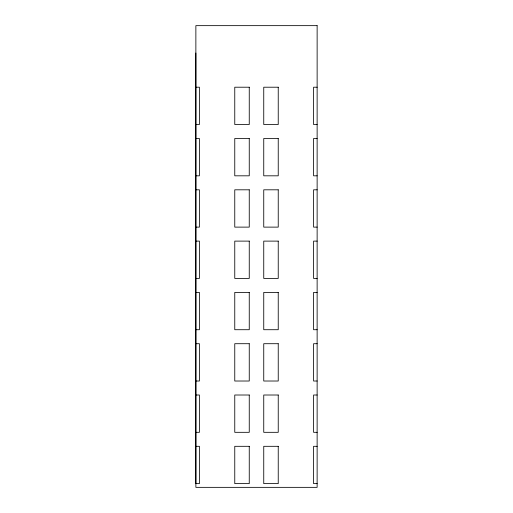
<?xml version="1.0" encoding="UTF-8"?>
<svg xmlns="http://www.w3.org/2000/svg" width="513" height="513" viewBox="0 0 513 513"><rect width="100%" height="100%" fill="white"/><g stroke="black" fill="none" stroke-linecap="round" stroke-linejoin="round"><path stroke-width="0.77" d="M195.844 87.21L199.416 87.21L199.416 124.518L195.844 124.518M317.156 87.21L313.584 87.21L313.584 124.518L317.156 124.518M195.844 138.51L199.416 138.51L199.416 175.818L195.844 175.818M317.156 138.51L313.584 138.51L313.584 175.818L317.156 175.818M195.844 189.81L199.416 189.81L199.416 227.118L195.844 227.118M317.156 189.81L313.584 189.81L313.584 227.118L317.156 227.118M195.844 241.11L199.416 241.11L199.416 278.418L195.844 278.418M317.156 241.11L313.584 241.11L313.584 278.418L317.156 278.418M195.844 292.41L199.416 292.41L199.416 329.718L195.844 329.718M317.156 292.41L313.584 292.41L313.584 329.718L317.156 329.718M195.844 343.71L199.416 343.71L199.416 381.018L195.844 381.018M317.156 343.71L313.584 343.71L313.584 381.018L317.156 381.018M195.844 395.01L199.416 395.01L199.416 432.318L195.844 432.318M317.156 395.01L313.584 395.01L313.584 432.318L317.156 432.318M195.844 446.31L199.416 446.31L199.416 483.618L195.844 483.618L195.844 53.012M317.156 446.31L313.584 446.31L313.584 483.618L317.156 483.618M317.13 25.65L195.87 25.65L195.87 487.35L317.13 487.35L317.13 25.65M249.254 87.21L234.762 87.21L234.762 124.518L249.254 124.518L249.254 87.21M278.238 87.21L263.746 87.21L263.746 124.518L278.238 124.518L278.238 87.21M249.254 138.51L234.762 138.51L234.762 175.818L249.254 175.818L249.254 138.51M278.238 138.51L263.746 138.51L263.746 175.818L278.238 175.818L278.238 138.51M249.254 189.81L234.762 189.81L234.762 227.118L249.254 227.118L249.254 189.81M278.238 189.81L263.746 189.81L263.746 227.118L278.238 227.118L278.238 189.81M249.254 241.11L234.762 241.11L234.762 278.418L249.254 278.418L249.254 241.11M278.238 241.11L263.746 241.11L263.746 278.418L278.238 278.418L278.238 241.11M249.254 292.41L234.762 292.41L234.762 329.718L249.254 329.718L249.254 292.41M278.238 292.41L263.746 292.41L263.746 329.718L278.238 329.718L278.238 292.41M249.254 343.71L234.762 343.71L234.762 381.018L249.254 381.018L249.254 343.71M278.238 343.71L263.746 343.71L263.746 381.018L278.238 381.018L278.238 343.71M249.254 395.01L234.762 395.01L234.762 432.318L249.254 432.318L249.254 395.01M278.238 395.01L263.746 395.01L263.746 432.318L278.238 432.318L278.238 395.01M249.254 446.31L234.762 446.31L234.762 483.618L249.254 483.618L249.254 446.31M278.238 446.31L263.746 446.31L263.746 483.618L278.238 483.618L278.238 446.31"/></g></svg>
